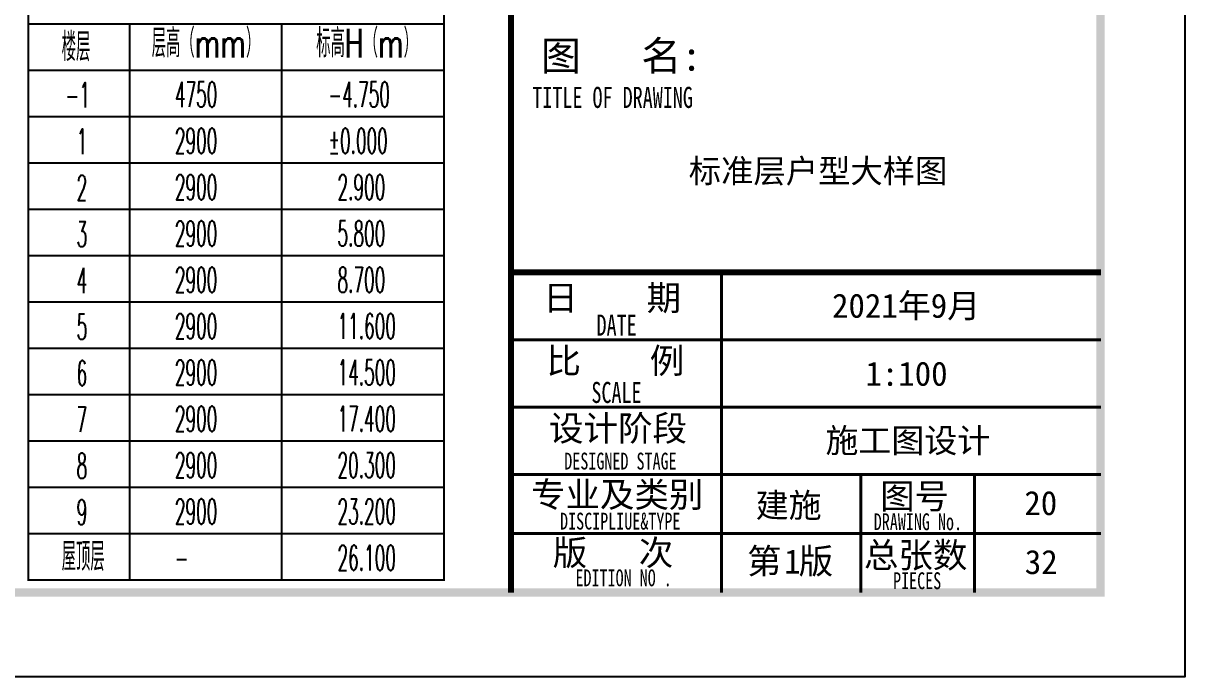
# Model space of a CAD drawing. Extents: x 27938 to 725830, y -209821 to 1628073.
# Drawn here: x 330533 to 344314, y -206835 to -199077 of the extents above; entities that cross this region are included whole.
import ezdxf
from ezdxf.enums import TextEntityAlignment as Align

# ---------------------------------------------------------------- set-up
doc = ezdxf.new("R2010")
doc.units = 0
doc.header["$LTSCALE"] = 1000
doc.header["$MEASUREMENT"] = 0
for name, color, linetype in [('C-Sheet-图框', 101, 'Continuous'), ('PUB_TEXT', 4, 'Continuous'), ('图框', 140, 'Continuous'), ('图签文字', 147, 'Continuous')]:
    doc.layers.add(name, color=color, linetype=linetype)
doc.layers.add('yichutu', color=7, linetype='Continuous', true_color=0xffffff, plot=False)
doc.layers.add('可改文字', color=6, linetype='Continuous', lineweight=18)
doc.layers.add('图签', color=147, linetype='Continuous', lineweight=18)
doc.styles.add('_TCH_DIM', font='SIMPLEX.shx', dxfattribs={"width": 0.7, "bigfont": 'GBCBIG.shx'})
doc.styles.add('宋体', font='', dxfattribs={"height": 50})
doc.styles.add('建筑图签-1', font='', dxfattribs={"width": 0.7})
doc.styles.get('宋体').set_extended_font_data('SimSun')
doc.styles.get('建筑图签-1').set_extended_font_data('SimHei')

# ---------------------------------------------------------------- blocks, each defined once
blk = doc.blocks.new('TK')
at = {"layer": '图框'}
blk.add_lwpolyline([(465375, 548714), (549475, 548714), (549475, 489314), (465375, 489314)], close=True, dxfattribs=at)
blk.add_lwpolyline([(465375, 548714), (549475, 548714), (549475, 489314), (465375, 489314)], close=True, dxfattribs=at)
at = {"layer": '图框', "const_width": 100}
blk.add_lwpolyline([(548475, 490314), (548475, 547714), (467875, 547714), (467875, 490314)], close=True, dxfattribs=at)
at = {"layer": '图框'}
for points, const_width in [([(541480, 490314), (541480, 547714)], 70), ([(541480, 494114), (548480, 494114)], 70), ([(543980, 491714), (543980, 494114)], 35), ([(541480, 493314), (548480, 493314)], 35), ([(541480, 492514), (548480, 492514)], 35), ([(541480, 491714), (548480, 491714)], 35), ([(541480, 491714), (547980, 491714)], 35), ([(543980, 490314), (543980, 491714)], 35), ([(545630, 490314), (545630, 491714)], 35), ([(545630, 490314), (545630, 491714)], 35), ([(545630, 490314), (545630, 491714)], 35), ([(546980, 490314), (546980, 491714)], 35), ([(541480, 491014), (545630, 491014)], 35), ([(545630, 491014), (548480, 491014)], 35)]:
    blk.add_lwpolyline(points, dxfattribs=dict(at, const_width=const_width))
at = {"layer": '图框', "style": '建筑图签-1', "width": 0.7}
for s, height, p in [('TITLE OF DRAWING', 250, (541734, 496066)), ('DATE', 250, (542496, 493363)), ('SCALE', 250, (542435, 492564)), ('DESIGNED STAGE', 200, (542113, 491774)), ('DISCIPLIUE&TYPE', 200, (542063, 491061)), ('DRAWING No.', 200, (545785, 491054)), ('EDITION NO .', 200, (542246, 490388)), ('PIECES', 200, (546014, 490354))]:
    blk.add_text(s, height=height, dxfattribs=at).set_placement(p)
at = {"layer": '图签', "color": 2, "style": '宋体'}
for s, height, p in [('2021年9月', 286.7, (545290, 493575)), ('1:100', 286.7, (545686, 492768)), ('施工图设计', 286.7, (545212, 491975)), ('建施', 286.7, (544384, 491206)), ('1', 287, (544723, 490539)), ('32', 286.7, (547577, 490533))]:
    blk.add_text(s, height=height, dxfattribs=at).set_placement(p)
at = {"layer": '图签文字', "color": 7, "style": '建筑图签-1'}
for s, height, p in [('图   名:', 350, (541835, 496509)), ('日    期', 300, (541864, 493662)), ('比    例', 300, (541902, 492915)), ('设计阶段', 300, (541932, 492113)), ('专业及类别', 300, (541718, 491327)), ('图号', 300, (545861, 491308)), ('版   次 ', 300, (541976, 490637)), ('总张数', 300, (545668, 490608)), ('第 版', 300, (544281, 490537))]:
    blk.add_text(s, height=height, dxfattribs=at).set_placement(p)
blk = doc.blocks.new('yct-841-594-84100-59399.9999999999-100-1000.0')
at = {"layer": 'yichutu', "color": 7, "true_color": 0xffffff}
blk.add_lwpolyline([(0, 0), (0, 59400), (84100, 59400), (84100, 0)], close=True, dxfattribs=at)

msp = doc.modelspace()

# ---------------------------------------------------------------- linework, layer by layer
at = {"layer": 'C-Sheet-图框', "color": 0}
for p, q in [((330592.4, -199085), (335525.3, -199085)), ((330592.4, -199085), (335525.3, -199085)), ((331793.6, -199085), (331793.6, -205685)), ((333595.6, -199085), (333595.6, -205685)), ((330592.4, -199635), (335525.3, -199635)), ((330592.4, -200185), (335525.3, -200185)), ((330592.4, -200735), (335525.3, -200735)), ((330592.4, -201285), (335525.3, -201285)), ((330592.4, -201835), (335525.3, -201835)), ((330592.4, -202385), (335525.3, -202385)), ((330592.4, -202935), (335525.3, -202935)), ((330592.4, -203485), (335525.3, -203485)), ((330592.4, -204035), (335525.3, -204035)), ((330592.4, -204585), (335525.3, -204585)), ((330592.4, -205135), (335525.3, -205135))]:
    msp.add_line(p, q, dxfattribs=at)
at = {"layer": 'C-Sheet-图框', "color": 0, "const_width": 24}
msp.add_lwpolyline([(330592.4, -205685), (335525.3, -205685), (335525.3, -198535), (330592.4, -198535), (330592.4, -205685)], dxfattribs=at)

# ---------------------------------------------------------------- block references
msp.add_blockref('TK', (-205160.9, -696148.7))
at = {"layer": 'yichutu'}
msp.add_blockref('yct-841-594-84100-59399.9999999999-100-1000.0', (260214.1, -206835), dxfattribs=at)

# ---------------------------------------------------------------- texts
at = {"layer": 'PUB_TEXT', "style": '_TCH_DIM'}
for s, height, width, p in [('层高（mm）', 337.59, 0.7, (332057.2, -199482.8)), ('标高H（m）', 337.59, 0.7, (334008.9, -199482.8)), ('楼层', 337.59, 0.7, (330988.9, -199527.1)), ('-1', 297.5, 0.494118, (331033.3, -200079.7)), ('4750', 297.5, 0.494118, (332331.8, -200072.1)), ('-4.750', 297.5, 0.494118, (334152.5, -200072.1)), ('1', 297.5, 0.494118, (331166.1, -200629.7)), ('2900', 297.5, 0.494118, (332331.8, -200622.1)), ('%%P0.000', 297.5, 0.494118, (334152.5, -200622.1)), ('2', 297.5, 0.494118, (331166.1, -201179.7)), ('2900', 297.5, 0.494118, (332331.8, -201172.1)), ('2.900', 297.5, 0.494118, (334261.5, -201172.1)), ('3', 297.5, 0.494118, (331166.1, -201729.7)), ('2900', 297.5, 0.494118, (332331.8, -201722.1)), ('5.800', 297.5, 0.494118, (334261.5, -201722.1)), ('4', 297.5, 0.494118, (331166.1, -202279.7)), ('2900', 297.5, 0.494118, (332331.8, -202272.1)), ('8.700', 297.5, 0.494118, (334261.5, -202272.1)), ('5', 297.5, 0.494118, (331166.1, -202829.7)), ('2900', 297.5, 0.494118, (332331.8, -202822.1)), ('11.600', 297.5, 0.494118, (334261.5, -202822.1)), ('6', 297.5, 0.494118, (331166.1, -203379.7)), ('2900', 297.5, 0.494118, (332331.8, -203372.1)), ('14.500', 297.5, 0.494118, (334261.5, -203372.1)), ('7', 297.5, 0.494118, (331166.1, -203929.7)), ('2900', 297.5, 0.494118, (332331.8, -203922.1)), ('17.400', 297.5, 0.494118, (334261.5, -203922.1)), ('8', 297.5, 0.494118, (331166.1, -204479.7)), ('2900', 297.5, 0.494118, (332331.8, -204472.1)), ('20.300', 297.5, 0.494118, (334261.5, -204472.1)), ('9', 297.5, 0.494118, (331166.1, -205029.7)), ('2900', 297.5, 0.494118, (332331.8, -205022.1)), ('23.200', 297.5, 0.494118, (334261.5, -205022.1)), ('屋顶层', 337.59, 0.7, (330988.9, -205577.1)), ('26.100', 297.5, 0.494118, (334261.5, -205572.1)), ('-', 297.5, 0.494118, (332331.8, -205572.1))]:
    msp.add_text(s, height=height, dxfattribs=dict(at, width=width)).set_placement(p)
at = {"layer": '可改文字', "color": 3, "style": '宋体'}
msp.add_text('标准层户型大样图', height=281.28, dxfattribs=at).set_placement((339963.3, -200826.8), align=Align.MIDDLE)
at = {"layer": '图签', "color": 3, "style": '宋体'}
msp.add_text('20', height=286.68, dxfattribs=at).set_placement((342410.7, -204916))

doc.saveas('drawing.dxf')
